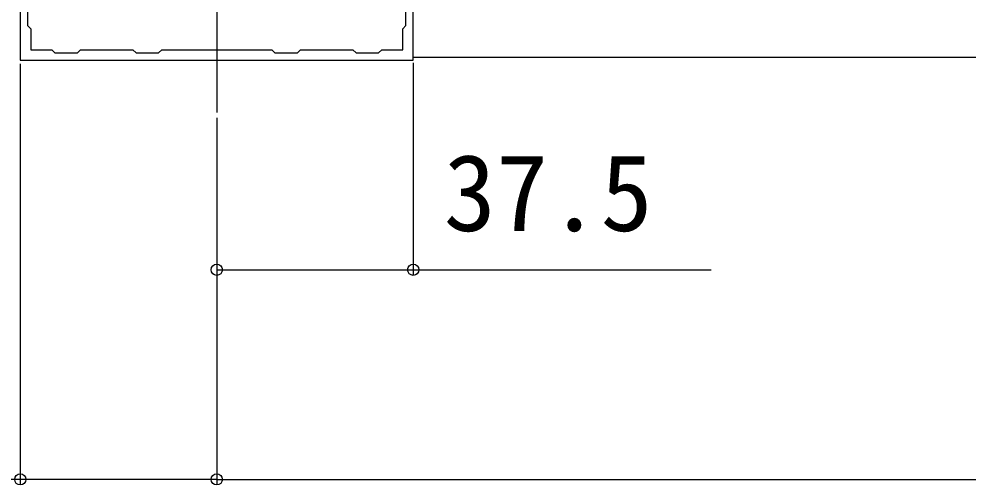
# Model space of a CAD drawing. Units: millimetres, scale not verified. Extents: x -875 to 875, y -1304 to 1297.
# Drawn here: x -711.8 to -530.4, y -1066.7 to -977.7 of the extents above; entities that cross this region are included whole.
import ezdxf
from ezdxf.enums import TextEntityAlignment as Align

# ---------------------------------------------------------------- set-up
doc = ezdxf.new("R2010")
doc.units = ezdxf.units.MM
doc.header["$LTSCALE"] = 8
for name, color, linetype in [('0-2_YKK_11', 7, 'Continuous'), ('0-4_YKK_12', 2, 'Continuous'), ('0-6_YKK_D', 6, 'Continuous')]:
    doc.layers.add(name, color=color, linetype=linetype)
doc.styles.add('ＭＳ ゴシック', font='')
doc.styles.get('ＭＳ ゴシック').set_extended_font_data('MS Gothic')

msp = doc.modelspace()

# ---------------------------------------------------------------- linework, layer by layer
at = {"layer": '0-2_YKK_11'}
msp.add_lwpolyline([(-636.5, -910.6), (-711.5, -910.6), (-711.5, -985.6), (-636.5, -985.6)], close=True, dxfattribs=at)
for points in [[(-710.1, -974.7), (-710.1, -979), (-709.5, -979.6), (-709.5, -983.6), (-705.5, -983.6), (-704.9, -984.2), (-700.6, -984.2), (-700, -983.6), (-690, -983.6), (-689.4, -984.2), (-685.1, -984.2), (-684.5, -983.6), (-663.5, -983.6), (-662.9, -984.2), (-658.6, -984.2), (-658, -983.6), (-648, -983.6)], [(-648, -983.6), (-647.4, -984.2), (-643.1, -984.2), (-642.5, -983.6), (-638.5, -983.6), (-638.5, -979.6), (-637.9, -979), (-637.9, -974.7)]]:
    msp.add_lwpolyline(points, dxfattribs=at)
at = {"layer": '0-4_YKK_12'}
for p, q in [((-674, -204.1), (-674, -995.6)), ((-636.5, -985.1), (-636.5, -912.1)), ((488.5, -985.1), (-636.5, -985.1))]:
    msp.add_line(p, q, dxfattribs=at)
at = {"layer": '0-6_YKK_D'}
for p, q in [((-711.5, -986.3), (-711.5, -1066.6)), ((-636.5, -986.1), (-636.5, -1026.6)), ((-674, -996.6), (-674, -1066.6)), ((-674, -996.6), (-674, -1026.6)), ((-674, -996.6), (-674, -1066.6)), ((-674, -1065.6), (526, -1065.6))]:
    msp.add_line(p, q, dxfattribs=at)
for points in [[(-674, -1025.6), (-636.5, -1025.6), (-579.609, -1025.6)], [(-674, -1065.6), (-711.5, -1065.6), (-768.391, -1065.6)]]:
    msp.add_lwpolyline(points, dxfattribs=at)
for centre in [(-674, -1025.6), (-636.5, -1025.6), (-711.5, -1065.6), (-674, -1065.6)]:
    msp.add_circle(centre, 1.075, dxfattribs=at)

# ---------------------------------------------------------------- texts
at = {"layer": '0-6_YKK_D', "style": 'ＭＳ ゴシック'}
msp.add_text('37.5', height=14.66, dxfattribs=at).set_placement((-630.677, -1022.6), align=Align.BOTTOM_LEFT)

doc.saveas('drawing.dxf')
